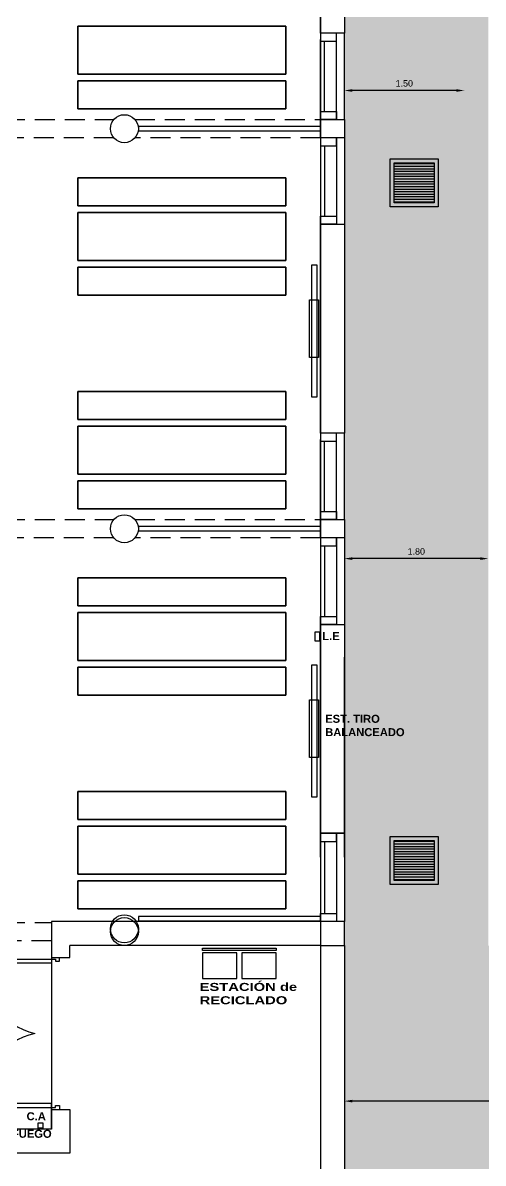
# Model space of a CAD drawing. Header units: millimetres. Extents: x -735 to -481, y 85 to 450.
# Drawn here: x -696.33 to -690.57, y 208.02 to 222.28 of the extents above; entities that cross this region are included whole.
import ezdxf

# ---------------------------------------------------------------- set-up
doc = ezdxf.new("R2010")
doc.units = ezdxf.units.MM
doc.header["$PDMODE"] = 35
doc.header["$PDSIZE"] = -2
doc.linetypes.add('ACAD_ISO02W100', pattern=[15, 12, -3])
doc.linetypes.add('DASHED', pattern=[0.75, 0.5, -0.25])
doc.layers.get('0').update_dxf_attribs({"color": 6, "linetype": 'CONTINUOUS'})
doc.layers.get('Defpoints').update_dxf_attribs({"linetype": 'CONTINUOUS'})
for name, color, linetype in [('01', 1, 'CONTINUOUS'), ('1', 1, 'CONTINUOUS'), ('A-CARPINTERIAS PUERTAS', 2, 'CONTINUOUS'), ('A-CARPINTERIAS VENTANAS', 2, 'CONTINUOUS'), ('A-MUROS', 5, 'CONTINUOUS'), ('dib - texto', 2, 'CONTINUOUS'), ('dib-carp vista 1', 1, 'CONTINUOUS'), ('E-COLUMNAS CILINDRICAS', 6, 'CONTINUOUS'), ('ESTRUCTURA', 6, 'CONTINUOUS'), ('ESTUFAS', 50, 'CONTINUOUS'), ('fino', 8, 'CONTINUOUS'), ('IN dib', 1, 'CONTINUOUS'), ('LUZ EMERGENCIA', 2, 'CONTINUOUS'), ('mobiliario aulas', 254, 'CONTINUOUS'), ('MUROS', 4, 'CONTINUOUS'), ('T-LOCALES', 7, 'CONTINUOUS'), ('TABLERO PRINCIPAL', 1, 'CONTINUOUS'), ('VISTA2', 2, 'CONTINUOUS')]:
    doc.layers.add(name, color=color, linetype=linetype)
doc.layers.add('SUPERFICIES', color=6, linetype='CONTINUOUS', plot=False)
doc.styles.add('ARIAL', font='swisseb.ttf', dxfattribs={"width": 1.32})
doc.styles.add('STYLE1', font='swisseb.ttf', dxfattribs={"width": 1.32})
doc.styles.add('STYLE2', font='arial.ttf')
doc.dimstyles.new('COTAS2', dxfattribs={"dimtxt": 0.2, "dimasz": 0.25, "dimexe": 0.2, "dimexo": 0.2, "dimgap": 0.12, "dimtad": 1, "dimzin": 0, "dimdsep": 46, "dimtxsty": 'STYLE2', "dimcen": 2.5, "dimse1": 1, "dimse2": 1, "dimclrd": 1, "dimclre": 1, "dimclrt": 2, "dimadec": 0, "dimazin": 0, "dimtfac": 1, "dimtdec": 4, "dimtofl": 0, "dimtmove": 1, "dimatfit": 3, "dimfxl": 1, "dimtolj": 1, "dimtzin": 0, "dimarcsym": 0})

# ---------------------------------------------------------------- blocks, each defined once
blk = doc.blocks.new('*D98')
at = {"layer": '01', "color": 1, "lineweight": -2, "transparency": 16777216}
blk.add_line((-683.7668538347126, 208.7996672712453), (-692.2103220411851, 208.7996672712453), dxfattribs=at)
at = {"layer": '01', "color": 1, "transparency": 16777216}
for points in [[(-692.2103220411851, 208.816333937912), (-692.2103220411851, 208.7830006045786), (-692.3103220411851, 208.7996672712453)], [(-683.7668538347126, 208.816333937912), (-683.7668538347126, 208.7830006045786), (-683.6668538347126, 208.7996672712453)]]:
    blk.add_solid(points, dxfattribs=at)
at = {"layer": 'Defpoints', "color": 0, "transparency": 16777216}
for p in [(-692.3103220411851, 208.7999093542538), (-692.3103220411851, 208.7996672712453), (-683.6668538347126, 208.7996672712453)]:
    blk.add_point(p, dxfattribs=at)
at = {"layer": '01', "color": 2, "transparency": 16777216, "insert": (-687.9885879379489, 208.888513110263), "char_height": 0.08000000000000002, "attachment_point": 5, "style": 'STYLE2'}
blk.add_mtext('\\A1;8.64', dxfattribs=at)
blk = doc.blocks.new('*D99')
at = {"layer": '01', "color": 1, "lineweight": -2, "transparency": 16777216}
blk.add_line((-690.9103220411852, 221.4303132702376), (-692.2103220411856, 221.4303132702376), dxfattribs=at)
at = {"layer": '01', "color": 1, "transparency": 16777216}
for points in [[(-692.2103220411856, 221.4469799369043), (-692.2103220411856, 221.4136466035709), (-692.3103220411856, 221.4303132702376)], [(-690.9103220411852, 221.4469799369043), (-690.9103220411852, 221.4136466035709), (-690.8103220411851, 221.4303132702376)]]:
    blk.add_solid(points, dxfattribs=at)
at = {"layer": 'Defpoints', "color": 0, "transparency": 16777216}
for p in [(-692.3103220411856, 221.4303132702376), (-692.3103220411856, 221.4303132702376), (-690.8103220411851, 221.4303132702376)]:
    blk.add_point(p, dxfattribs=at)
at = {"layer": '01', "color": 2, "transparency": 16777216, "insert": (-691.5603220411854, 221.5191591092553), "char_height": 0.08000000000000002, "attachment_point": 5, "style": 'STYLE2'}
blk.add_mtext('\\A1;1.50', dxfattribs=at)
blk = doc.blocks.new('*D100')
at = {"layer": '01', "color": 1, "lineweight": -2, "transparency": 16777216}
blk.add_line((-690.6103220411852, 215.5797671472715), (-692.2103220411856, 215.5797671472715), dxfattribs=at)
at = {"layer": '01', "color": 1, "transparency": 16777216}
for points in [[(-692.2103220411856, 215.5964338139382), (-692.2103220411856, 215.5631004806048), (-692.3103220411856, 215.5797671472715)], [(-690.6103220411852, 215.5964338139382), (-690.6103220411852, 215.5631004806048), (-690.5103220411852, 215.5797671472715)]]:
    blk.add_solid(points, dxfattribs=at)
at = {"layer": 'Defpoints', "color": 0, "transparency": 16777216}
for p in [(-692.3103220411856, 215.5797671472715), (-692.3103220411856, 215.5797671472715), (-690.5103220411852, 215.5797671472715)]:
    blk.add_point(p, dxfattribs=at)
at = {"layer": '01', "color": 2, "transparency": 16777216, "insert": (-691.4103220411854, 215.6686129862892), "char_height": 0.08000000000000002, "attachment_point": 5, "style": 'STYLE2'}
blk.add_mtext('\\A1;1.80', dxfattribs=at)
blk = doc.blocks.new('P90DOBLE')
at = {"color": 3}
for points in [[(-0.002539999999999991, 0.04763515999999984), (-0.002539999999999991, 0.04636515999999991), (-0.0254, 0.04636515999999991), (-0.0254, 0.04763515999999984)], [(-0.002539999999999991, 0.000624840000000168), (-0.002539999999999991, 0.001894840000000096), (-0.0254, 0.001894840000000096), (-0.0254, 0.000624840000000168)]]:
    blk.add_lwpolyline(points, close=True, dxfattribs=at)
at = {"color": 2}
for points in [[(-0.002539999999999991, 0.04826), (-0.002539999999999991, 0.04763515999999984), (-0.001269999999999996, 0.04763515999999984), (-0.001269999999999996, 0.04700015999999987), (-3.524958103184872e-19, 0.04700015999999987), (0, 0.04763515999999984), (0, 0.04763515999999984), (0, 0.04826)], [(-0.002539999999999991, 0), (-0.002539999999999991, 0.000624840000000168), (-0.001269999999999995, 0.000624840000000168), (-0.001269999999999995, 0.001259840000000132), (0, 0.001259840000000132), (0, 0.000624840000000168), (0, 0.000624840000000168), (0, 0)]]:
    blk.add_lwpolyline(points, dxfattribs=at)
at = {"color": 1}
for centre, start, end in [((-0.002539999999999991, 0.04636515999999991), 180, 256.5730259305121), ((-0.002539999999999991, 0.001894840000000096), 103.4269740694878, 180)]:
    blk.add_arc(centre, 0.02286000000000014, start, end, dxfattribs=at)
blk = doc.blocks.new('*D143')
at = {"layer": '01', "color": 1, "lineweight": -2, "transparency": 16777216}
blk.add_line((-690.9103217859683, 221.4303131311083), (-692.2103217859687, 221.4303131311083), dxfattribs=at)
at = {"layer": '01', "color": 1, "transparency": 16777216}
for points in [[(-692.2103217859687, 221.446979797775), (-692.2103217859687, 221.4136464644416), (-692.3103217859688, 221.4303131311083)], [(-690.9103217859683, 221.446979797775), (-690.9103217859683, 221.4136464644416), (-690.8103217859683, 221.4303131311083)]]:
    blk.add_solid(points, dxfattribs=at)
at = {"layer": 'Defpoints', "color": 0, "transparency": 16777216}
for p in [(-692.3103217859688, 221.4303131311083), (-692.3103217859688, 221.4303131311083), (-690.8103217859683, 221.4303131311083)]:
    blk.add_point(p, dxfattribs=at)
at = {"layer": '01', "color": 2, "transparency": 16777216, "insert": (-691.5603217859685, 221.519158970126), "char_height": 0.08000000000000002, "attachment_point": 5, "style": 'STYLE2'}
blk.add_mtext('\\A1;1.50', dxfattribs=at)
blk = doc.blocks.new('*D144')
at = {"layer": '01', "color": 1, "lineweight": -2, "transparency": 16777216}
blk.add_line((-690.6103217859684, 215.5797670081422), (-692.2103217859687, 215.5797670081422), dxfattribs=at)
at = {"layer": '01', "color": 1, "transparency": 16777216}
for points in [[(-692.2103217859687, 215.5964336748089), (-692.2103217859687, 215.5631003414755), (-692.3103217859688, 215.5797670081422)], [(-690.6103217859684, 215.5964336748089), (-690.6103217859684, 215.5631003414755), (-690.5103217859684, 215.5797670081422)]]:
    blk.add_solid(points, dxfattribs=at)
at = {"layer": 'Defpoints', "color": 0, "transparency": 16777216}
for p in [(-692.3103217859688, 215.5797670081422), (-692.3103217859688, 215.5797670081422), (-690.5103217859684, 215.5797670081422)]:
    blk.add_point(p, dxfattribs=at)
at = {"layer": '01', "color": 2, "transparency": 16777216, "insert": (-691.4103217859686, 215.6686128471599), "char_height": 0.08000000000000002, "attachment_point": 5, "style": 'STYLE2'}
blk.add_mtext('\\A1;1.80', dxfattribs=at)

msp = doc.modelspace()

# ---------------------------------------------------------------- hatches: boundary and pattern name
at = {"layer": 'fino'}
h = msp.add_hatch(dxfattribs=at)
h.set_pattern_fill('AR-B816', color=256, scale=0.001, style=0)
h.set_pattern_definition([(0, (0, 0), (0, 0.2032), []), (90, (0, 0), (-0.2032, 0.2032), [0.2032, -0.2032])])
edge = h.paths.add_edge_path(flags=0)
edge.add_arc((-674.4645812835911, 199.2771075842106), 1.836058705193864, 0, 360)
edge = h.paths.add_edge_path(flags=16)
edge.add_arc((-674.4645812835911, 199.2771075842116), 2.436058705193886, 0, 360)
edge = h.paths.add_edge_path(flags=0)
edge.add_arc((-674.4645812835911, 199.2771075842106), 1.836058705193864, 0, 360)
h.paths.add_polyline_path([(-690.510322041185, 232.5811409331448), (-692.3096734491096, 232.65932086368), (-692.3096734491096, 205.4494215622974), (-692.309662422765, 205.4043136457092), (-671.2091800932826, 193.9015655856776), (-668.9949270289551, 193.9015655856776), (-668.994927028955, 225.823384559558), (-668.9949272802834, 225.8235783836292), (-668.9955756217175, 225.8235783836292), (-668.9955756217175, 226.3235783836292), (-668.9949270289549, 226.2734036361848), (-669.9955756217123, 226.2734036361848), (-669.9962242137879, 205.2736956627764), (-678.6041902166405, 205.2736956627764), (-678.6017604629606, 205.2736956627764), (-681.6017604629606, 205.2736956627764), (-681.6035416245651, 205.2736956627764), (-683.666205242637, 205.2736956627764), (-683.6627610870582, 210.7430432287887), (-690.5096734491098, 210.7430432287887)])
h.paths.add_polyline_path([(-691.736907965432, 229.262963559936), (-691.136907965432, 229.262963559936), (-691.1369079654321, 228.662963559936), (-691.736907965432, 228.6629635599359)], flags=16)
at = {"layer": 'IN dib', "ltscale": 0.1}
h = msp.add_hatch(dxfattribs=at)
h.set_pattern_fill('LINE,_O', color=256, scale=0.01, angle=180)
h.set_pattern_definition([(180, (-297.3063742264749, -8.686763201149859), (-3.888253587292846e-18, -0.03175), [])])
h.paths.add_polyline_path([(-691.6875565575076, 220.5262003587861), (-691.1875565575076, 220.5262003587861), (-691.1875565575076, 220.0262003587861), (-691.6875565575076, 220.0262003587861)])
h = msp.add_hatch(dxfattribs=at)
h.set_pattern_fill('LINE,_O', color=256, scale=0.01, angle=180)
h.set_pattern_definition([(180, (-297.306373971258, -8.686763340279157), (-3.888253587292846e-18, -0.03175), [])])
h.paths.add_polyline_path([(-691.6875563022908, 220.5262002196568), (-691.1875563022908, 220.5262002196568), (-691.1875563022908, 220.0262002196568), (-691.6875563022908, 220.0262002196568)])
h = msp.add_hatch(dxfattribs=at)
h.set_pattern_fill('LINE,_O', color=256, scale=0.01, angle=180)
h.set_pattern_definition([(180, (-297.3063742264749, -17.15591232434366), (-3.888253587292846e-18, -0.03175), [])])
h.paths.add_polyline_path([(-691.6875565575076, 212.0570512355923), (-691.1875565575076, 212.0570512355923), (-691.1875565575076, 211.5570512355923), (-691.6875565575076, 211.5570512355923)])
h = msp.add_hatch(dxfattribs=at)
h.set_pattern_fill('LINE,_O', color=256, scale=0.01, angle=180)
h.set_pattern_definition([(180, (-297.306373971258, -17.15591246347296), (-3.888253587292846e-18, -0.03175), [])])
h.paths.add_polyline_path([(-691.6875563022908, 212.057051096463), (-691.1875563022908, 212.057051096463), (-691.1875563022908, 211.557051096463), (-691.6875563022908, 211.557051096463)])

# ---------------------------------------------------------------- linework, layer by layer
at = {"layer": '1'}
msp.add_lwpolyline([(-693.1600673956947, 210.6818564145306), (-694.0818433005219, 210.6818564145306), (-694.0818433005219, 210.7123074562605), (-693.1600673956947, 210.7123074562605)], close=True, dxfattribs=at)
for points in [[(-693.651843300522, 210.6521440574065), (-694.0818433005219, 210.6521440574065)], [(-694.0818433005219, 210.6521440574065), (-694.0818433005219, 210.3321440574065), (-693.651843300522, 210.3321440574065), (-693.651843300522, 210.6521440574065)], [(-693.1600673956947, 210.6521440574065), (-693.5900673956945, 210.6521440574065)], [(-693.5900673956945, 210.6521440574065), (-693.5900673956945, 210.3321440574065), (-693.1600673956947, 210.3321440574065), (-693.1600673956947, 210.6521440574065)]]:
    msp.add_lwpolyline(points, dxfattribs=at)
at = {"layer": 'A-CARPINTERIAS VENTANAS'}
for p, q in [((-692.609673193893, 221.1680430896592), (-692.609673193893, 222.0680430896593)), ((-692.4096731938931, 221.0680430896593), (-692.4096731938931, 222.0680430896593)), ((-692.3096731938932, 221.0680430896593), (-692.3096731938932, 222.1480430896592)), ((-692.5596731938932, 221.1680430896592), (-692.5596731938932, 222.0480430896593)), ((-692.4096731938931, 220.8380430896593), (-692.4096731938931, 219.8380430896593)), ((-692.3096731938932, 220.8380430896593), (-692.3096731938932, 219.7580430896594)), ((-692.609673193893, 220.7380430896594), (-692.609673193893, 219.8380430896593)), ((-692.5596731938932, 220.7380430896594), (-692.5596731938932, 219.8580430896593)), ((-692.609673193893, 216.1680430896594), (-692.609673193893, 217.0680430896595)), ((-692.4096731938931, 216.0680430896595), (-692.4096731938931, 217.0680430896595)), ((-692.3096731938932, 216.0680430896595), (-692.3096731938932, 217.1480430896595)), ((-692.5596731938932, 216.1680430896594), (-692.5596731938932, 217.0480430896596)), ((-692.4096731938931, 215.8380430896595), (-692.4096731938931, 214.8380430896595)), ((-692.3096731938932, 215.8380430896595), (-692.3096731938932, 214.7580430896596)), ((-692.609673193893, 215.7380430896596), (-692.609673193893, 214.8380430896595)), ((-692.5596731938932, 215.7380430896596), (-692.5596731938932, 214.8580430896595)), ((-692.4096731938931, 212.1430430896596), (-692.4096731938931, 211.1430430896596)), ((-692.3096731938928, 212.1430430896596), (-692.3096731938928, 211.0430430896597)), ((-692.609673193893, 212.0430430896597), (-692.609673193893, 211.1430430896596)), ((-692.5596731938928, 212.0430430896597), (-692.5596731938928, 211.1430430896596))]:
    msp.add_line(p, q, dxfattribs=at)
for points in [[(-692.609673193893, 222.1480430896592), (-692.609673193893, 222.0480430896593), (-692.4096731938931, 222.0480430896593), (-692.4096731938931, 222.1480430896592)], [(-692.609673193893, 221.0680430896593), (-692.609673193893, 221.1680430896592), (-692.4096731938931, 221.1680430896592), (-692.4096731938931, 221.0680430896593)], [(-692.609673193893, 220.8380430896593), (-692.609673193893, 220.7380430896594), (-692.4096731938931, 220.7380430896594), (-692.4096731938931, 220.8380430896593)], [(-692.609673193893, 219.7580430896594), (-692.609673193893, 219.8580430896593), (-692.4096731938931, 219.8580430896593), (-692.4096731938931, 219.7580430896594)], [(-692.609673193893, 217.1480430896595), (-692.609673193893, 217.0480430896596), (-692.4096731938931, 217.0480430896596), (-692.4096731938931, 217.1480430896595)], [(-692.609673193893, 216.0680430896595), (-692.609673193893, 216.1680430896594), (-692.4096731938931, 216.1680430896594), (-692.4096731938931, 216.0680430896595)], [(-692.609673193893, 215.8380430896595), (-692.609673193893, 215.7380430896596), (-692.4096731938931, 215.7380430896596), (-692.4096731938931, 215.8380430896595)], [(-692.609673193893, 214.7580430896596), (-692.609673193893, 214.8580430896595), (-692.4096731938931, 214.8580430896595), (-692.4096731938931, 214.7580430896596)], [(-692.609673193893, 212.1430430896596), (-692.609673193893, 212.0430430896597), (-692.4096731938931, 212.0430430896597), (-692.4096731938931, 212.1430430896596)], [(-692.609673193893, 211.0430430896597), (-692.609673193893, 211.1430430896596), (-692.4096731938931, 211.1430430896596), (-692.4096731938931, 211.0430430896597)]]:
    msp.add_lwpolyline(points, close=True, dxfattribs=at)
at = {"layer": 'A-MUROS'}
for p, q in [((-692.609673193893, 211.8494214231682), (-692.609673193893, 214.3494214231682)), ((-692.3096731938928, 211.8494214231682), (-692.3096731938928, 214.3494214231682)), ((-692.6096734491098, 211.043043228789), (-695.9715288888215, 211.0430432287892)), ((-695.971528888821, 211.0430432287892), (-695.9715288888219, 210.5962323955437)), ((-692.6096734491098, 210.743043228789), (-695.7415288888219, 210.743043228789)), ((-695.9715288888219, 208.4494215622974), (-703.2899936253166, 208.4494215622974))]:
    msp.add_line(p, q, dxfattribs=at)
msp.add_lwpolyline([(-695.9715288888219, 210.5962323955437), (-695.7415288888219, 210.5962323955437), (-695.7415288888219, 210.743043228789)], dxfattribs=at)
at = {"layer": 'dib-carp vista 1'}
for p, q in [((-692.609673193893, 210.7430430896595), (-692.609673193893, 205.7494214231683)), ((-692.3096731938928, 210.7430430896595), (-692.3096731938928, 205.7494214231683))]:
    msp.add_line(p, q, dxfattribs=at)
at = {"layer": 'E-COLUMNAS CILINDRICAS'}
for centre in [(-695.0596731938928, 220.9530430896591), (-695.0596734491096, 215.9530432287888), (-695.0596731938928, 215.9530430896595), (-695.0596734491096, 210.9530432287891), (-695.0596731938928, 210.9180430896599)]:
    msp.add_circle(centre, 0.175, dxfattribs=at)
at = {"layer": 'ESTRUCTURA'}
msp.add_lwpolyline([(-692.609673193893, 210.7430430896595), (-692.3096731938928, 210.7430430896595), (-692.3096731938928, 211.0430430896597), (-692.609673193893, 211.0430430896597)], close=True, dxfattribs=at)
at = {"layer": 'ESTUFAS', "linetype": 'ACAD_ISO02W100'}
for points in [[(-692.6312257878188, 218.8139362477116), (-692.6312257878188, 218.0921499316074), (-692.7455753467212, 218.0921499316074), (-692.7455753467212, 218.8139362477116)], [(-692.6312257878184, 213.8139362477118), (-692.6312257878184, 213.0921499316076), (-692.7455753467208, 213.0921499316076), (-692.7455753467208, 213.8139362477118)]]:
    msp.add_lwpolyline(points, close=True, dxfattribs=at)
at = {"layer": 'IN dib', "ltscale": 0.1}
for points in [[(-691.7375565575076, 220.5762003587861), (-691.1375565575077, 220.5762003587861), (-691.1375565575077, 219.9762003587861), (-691.7375565575076, 219.9762003587861)], [(-691.7375563022907, 220.5762002196568), (-691.1375563022908, 220.5762002196568), (-691.1375563022908, 219.9762002196568), (-691.7375563022907, 219.9762002196568)], [(-691.6875565575076, 220.5262003587861), (-691.1875565575076, 220.5262003587861), (-691.1875565575076, 220.0262003587861), (-691.6875565575076, 220.0262003587861)], [(-691.6875563022908, 220.5262002196568), (-691.1875563022908, 220.5262002196568), (-691.1875563022908, 220.0262002196568), (-691.6875563022908, 220.0262002196568)], [(-691.7375565575076, 212.1070512355923), (-691.1375565575077, 212.1070512355923), (-691.1375565575077, 211.5070512355923), (-691.7375565575076, 211.5070512355923)], [(-691.7375563022907, 212.107051096463), (-691.1375563022908, 212.107051096463), (-691.1375563022908, 211.507051096463), (-691.7375563022907, 211.507051096463)], [(-691.6875565575076, 212.0570512355923), (-691.1875565575076, 212.0570512355923), (-691.1875565575076, 211.5570512355923), (-691.6875565575076, 211.5570512355923)], [(-691.6875563022908, 212.057051096463), (-691.1875563022908, 212.057051096463), (-691.1875563022908, 211.557051096463), (-691.6875563022908, 211.557051096463)]]:
    msp.add_lwpolyline(points, close=True, dxfattribs=at)
at = {"layer": 'LUZ EMERGENCIA'}
msp.add_lwpolyline([(-692.6204395665517, 214.6648543132544), (-692.6204395665517, 214.5478427250303), (-692.6739416935794, 214.5478427250303), (-692.6739416935794, 214.6648543132544)], close=True, dxfattribs=at)
at = {"layer": 'mobiliario aulas', "linetype": 'ACAD_ISO02W100'}
for points in [[(-693.0409947644082, 221.6355727709353), (-693.0409947644082, 222.2355727709352), (-695.6409947644081, 222.2355727709352), (-695.6409947644081, 221.6355727709353), (-693.0409947644082, 221.6355727709353)], [(-695.6409947644081, 221.6355727709353), (-695.6409947644081, 222.2355727709352), (-693.0409947644082, 222.2355727709352), (-693.0409947644082, 221.6355727709353), (-695.6409947644081, 221.6355727709353)], [(-693.0409947644082, 221.5520264579921), (-693.0409947644082, 221.2020264579921), (-695.6409947644081, 221.2020264579922), (-695.6409947644081, 221.5520264579922), (-693.0409947644082, 221.5520264579921)], [(-695.6409947644081, 221.5520264579921), (-695.6409947644081, 221.2020264579921), (-693.0409947644082, 221.2020264579922), (-693.0409947644082, 221.5520264579922), (-695.6409947644081, 221.5520264579921)], [(-693.0409947644083, 219.9884767657543), (-693.0409947644083, 220.3384767657543), (-695.6409947644082, 220.3384767657542), (-695.6409947644082, 219.9884767657542), (-693.0409947644083, 219.9884767657543)], [(-695.6409947644082, 219.9884767657543), (-695.6409947644082, 220.3384767657543), (-693.0409947644083, 220.3384767657542), (-693.0409947644083, 219.9884767657542), (-695.6409947644082, 219.9884767657543)], [(-693.0409947644083, 219.3049304528112), (-693.0409947644083, 219.9049304528111), (-695.6409947644082, 219.9049304528111), (-695.6409947644082, 219.3049304528112), (-693.0409947644083, 219.3049304528112)], [(-695.6409947644082, 219.3049304528112), (-695.6409947644082, 219.9049304528111), (-693.0409947644083, 219.9049304528111), (-693.0409947644083, 219.3049304528112), (-695.6409947644082, 219.3049304528112)], [(-693.0409947644083, 219.221384139868), (-693.0409947644083, 218.871384139868), (-695.6409947644082, 218.8713841398681), (-695.6409947644082, 219.2213841398681), (-693.0409947644083, 219.221384139868)], [(-695.6409947644082, 219.221384139868), (-695.6409947644082, 218.871384139868), (-693.0409947644083, 218.8713841398681), (-693.0409947644083, 219.2213841398681), (-695.6409947644082, 219.221384139868)], [(-693.0409947644082, 217.3191190838785), (-693.0409947644082, 217.6691190838785), (-695.6409947644081, 217.6691190838784), (-695.6409947644081, 217.3191190838783), (-693.0409947644082, 217.3191190838785)], [(-695.6409947644081, 217.3191190838785), (-695.6409947644081, 217.6691190838785), (-693.0409947644082, 217.6691190838784), (-693.0409947644082, 217.3191190838783), (-695.6409947644081, 217.3191190838785)], [(-693.0409947644082, 216.6355727709353), (-693.0409947644082, 217.2355727709352), (-695.6409947644081, 217.2355727709352), (-695.6409947644081, 216.6355727709353), (-693.0409947644082, 216.6355727709353)], [(-695.6409947644081, 216.6355727709353), (-695.6409947644081, 217.2355727709352), (-693.0409947644082, 217.2355727709352), (-693.0409947644082, 216.6355727709353), (-695.6409947644081, 216.6355727709353)], [(-693.0409947644082, 216.5520264579921), (-693.0409947644082, 216.2020264579921), (-695.6409947644081, 216.2020264579922), (-695.6409947644081, 216.5520264579922), (-693.0409947644082, 216.5520264579921)], [(-695.6409947644081, 216.5520264579921), (-695.6409947644081, 216.2020264579921), (-693.0409947644082, 216.2020264579922), (-693.0409947644082, 216.5520264579922), (-695.6409947644081, 216.5520264579921)], [(-693.0409947644083, 214.9884767657548), (-693.0409947644083, 215.3384767657548), (-695.6409947644082, 215.3384767657547), (-695.6409947644082, 214.9884767657547), (-693.0409947644083, 214.9884767657548)], [(-695.6409947644082, 214.9884767657548), (-695.6409947644082, 215.3384767657548), (-693.0409947644083, 215.3384767657547), (-693.0409947644083, 214.9884767657547), (-695.6409947644082, 214.9884767657548)], [(-693.0409947644083, 214.3049304528116), (-693.0409947644083, 214.9049304528116), (-695.6409947644082, 214.9049304528116), (-695.6409947644082, 214.3049304528116), (-693.0409947644083, 214.3049304528116)], [(-695.6409947644082, 214.3049304528116), (-695.6409947644082, 214.9049304528116), (-693.0409947644083, 214.9049304528116), (-693.0409947644083, 214.3049304528116), (-695.6409947644082, 214.3049304528116)], [(-693.0409947644083, 214.2213841398684), (-693.0409947644083, 213.8713841398684), (-695.6409947644082, 213.8713841398685), (-695.6409947644082, 214.2213841398685), (-693.0409947644083, 214.2213841398684)], [(-695.6409947644082, 214.2213841398684), (-695.6409947644082, 213.8713841398684), (-693.0409947644083, 213.8713841398685), (-693.0409947644083, 214.2213841398685), (-695.6409947644082, 214.2213841398684)], [(-693.0409947644082, 212.3191190838789), (-693.0409947644082, 212.6691190838789), (-695.6409947644081, 212.6691190838788), (-695.6409947644081, 212.3191190838788), (-693.0409947644082, 212.3191190838789)], [(-695.6409947644081, 212.3191190838789), (-695.6409947644081, 212.6691190838789), (-693.0409947644082, 212.6691190838788), (-693.0409947644082, 212.3191190838788), (-695.6409947644081, 212.3191190838789)], [(-693.0409947644082, 211.6355727709358), (-693.0409947644082, 212.2355727709357), (-695.6409947644081, 212.2355727709357), (-695.6409947644081, 211.6355727709358), (-693.0409947644082, 211.6355727709358)], [(-695.6409947644081, 211.6355727709358), (-695.6409947644081, 212.2355727709357), (-693.0409947644082, 212.2355727709357), (-693.0409947644082, 211.6355727709358), (-695.6409947644081, 211.6355727709358)], [(-693.0409947644082, 211.5520264579926), (-693.0409947644082, 211.2020264579926), (-695.6409947644081, 211.2020264579927), (-695.6409947644081, 211.5520264579927), (-693.0409947644082, 211.5520264579926)], [(-695.6409947644081, 211.5520264579926), (-695.6409947644081, 211.2020264579926), (-693.0409947644082, 211.2020264579927), (-693.0409947644082, 211.5520264579927), (-695.6409947644081, 211.5520264579926)]]:
    msp.add_lwpolyline(points, dxfattribs=at)
at = {"layer": 'mobiliario aulas'}
for points in [[(-694.884673230995, 220.9257591035732), (-692.609029745359, 220.9257591035732), (-692.609029745359, 220.9805549857419), (-694.884673230995, 220.9805549857419)], [(-692.6515452615141, 219.2478966209606), (-692.720533792682, 219.2478966209606), (-692.720533792682, 217.6035043736177), (-692.6515452615141, 217.6035043736177)], [(-694.884673230995, 215.9257591035737), (-692.609029745359, 215.9257591035737), (-692.609029745359, 215.9805549857424), (-694.884673230995, 215.9805549857424)], [(-692.6515452615137, 214.2478966209609), (-692.7205337926815, 214.2478966209609), (-692.7205337926815, 212.6035043736179), (-692.6515452615137, 212.6035043736179)], [(-694.884673230995, 211.0517755353969), (-692.609029745359, 211.0517755353969), (-692.609029745359, 211.1065714175656), (-694.884673230995, 211.1065714175656)]]:
    msp.add_lwpolyline(points, close=True, dxfattribs=at)
at = {"layer": 'MUROS'}
msp.add_line((-692.3096731938928, 212.1430430896596), (-692.609673193893, 212.1430430896596), dxfattribs=at)
at = {"layer": 'SUPERFICIES'}
for p, q in [((-692.609673193893, 211.0430430896597), (-695.9715286336046, 211.0430430896599)), ((-695.9715286336042, 211.0430430896599), (-695.9715286336051, 210.5962322564144)), ((-695.182147681032, 211.0430430896599), (-695.9715286336046, 211.0430430896599)), ((-695.9715286336042, 211.0430430896599), (-695.9715286336051, 210.5962322564144)), ((-692.609673193893, 211.0430430896597), (-694.9371987067535, 211.0430430896599)), ((-692.609673193893, 210.7430430896597), (-695.7415286336051, 210.7430430896597)), ((-692.609673193893, 210.7430430896597), (-695.7415286336051, 210.7430430896597)), ((-695.9715286336051, 208.4494214231681), (-703.2899933700998, 208.4494214231681)), ((-695.9715286336051, 208.1494214231681), (-703.1909004004921, 208.1494214231679))]:
    msp.add_line(p, q, dxfattribs=at)
for points in [[(-703.289993625317, 208.4494215622976), (-707.0096734491094, 210.9180432287891), (-707.009673449109, 229.5580432287882), (-692.6096734491098, 229.5580432287882), (-692.609673449111, 211.043043228789), (-695.9715288888215, 211.0430432287892), (-695.9715288888219, 208.4494215622974)], [(-692.3096731938932, 222.1480430896592), (-692.6096731938934, 222.1480430896592), (-692.6096731938934, 224.7580430896591), (-692.3096731938932, 224.7580430896591)], [(-692.3096731938928, 220.8380430896593), (-692.609673193893, 220.8380430896593), (-692.609673193893, 221.0680430896593), (-692.3096731938928, 221.0680430896593)], [(-692.3096731938932, 217.1480430896595), (-692.6096731938934, 217.1480430896595), (-692.6096731938934, 219.7580430896594), (-692.3096731938932, 219.7580430896594)], [(-692.3096731938928, 215.8380430896595), (-692.609673193893, 215.8380430896595), (-692.609673193893, 216.0680430896595), (-692.3096731938928, 216.0680430896595)], [(-692.3096731938932, 212.1480430896597), (-692.6096731938934, 212.1480430896597), (-692.6096731938934, 214.7580430896596), (-692.3096731938932, 214.7580430896596)]]:
    msp.add_lwpolyline(points, close=True, dxfattribs=at)
for points in [[(-695.9715286336051, 210.5962322564144), (-695.7415286336051, 210.5962322564144), (-695.7415286336051, 210.7430430896597)], [(-695.9715286336051, 210.5962322564144), (-695.7415286336051, 210.5962322564144), (-695.7415286336051, 210.7430430896597)], [(-695.9715286336051, 208.4494214231681), (-695.9715286336051, 208.6962322564143), (-695.7415286336051, 208.6962322564143), (-695.7415286336051, 208.1494214231681), (-695.9715286336051, 208.1494214231681)]]:
    msp.add_lwpolyline(points, dxfattribs=at)
at = {"layer": 'TABLERO PRINCIPAL', "linetype": 'ACAD_ISO02W100'}
msp.add_lwpolyline([(-696.1376950359479, 208.5273543572422), (-696.0803797650487, 208.5273543572422), (-696.0803797650487, 208.4598399023148), (-696.1376950359479, 208.4598399023148)], close=True, dxfattribs=at)
at = {"layer": 'VISTA2', "linetype": 'DASHED', "ltscale": 0.5}
for p, q in [((-704.4277641343095, 221.0680430896591), (-695.1915822534755, 221.0680430896591)), ((-694.92776413431, 221.0680430896591), (-692.609673193893, 221.0680430896591)), ((-695.1915822534755, 220.8380430896592), (-704.4277641343095, 220.8380430896591)), ((-692.609673193893, 220.8380430896591), (-694.92776413431, 220.8380430896592)), ((-704.4277641343095, 216.0680430896595), (-695.1915822534755, 216.0680430896595)), ((-694.92776413431, 216.0680430896595), (-692.609673193893, 216.0680430896595)), ((-695.1915822534755, 215.8380430896596), (-704.4277641343095, 215.8380430896595)), ((-692.609673193893, 215.8380430896595), (-694.92776413431, 215.8380430896596)), ((-704.4277641343095, 211.0330430896599), (-695.9715286336042, 211.0330430896599)), ((-695.9715286336046, 210.8030430896599), (-704.4277641343095, 210.8030430896599))]:
    msp.add_line(p, q, dxfattribs=at)

# ---------------------------------------------------------------- block references
at = {"layer": 'A-CARPINTERIAS PUERTAS', "xscale": 39.37007874016012, "yscale": 39.37007874016012, "zscale": 39.37007874016012}
msp.add_blockref('P90DOBLE', (-695.8715286336065, 208.6962322564147), dxfattribs=at)

# ---------------------------------------------------------------- texts
at = {"layer": 'dib - texto', "insert": (-694.1194159972669, 210.2770557285739), "char_height": 0.1, "width": 2.0056, "attachment_point": 1, "style": 'STYLE1'}
msp.add_mtext('ESTACIÓN de RECICLADO', dxfattribs=at)
at = {"layer": 'T-LOCALES', "ltscale": 0.5, "char_height": 0.1, "width": 5.620562567253373, "attachment_point": 1, "style": 'ARIAL'}
for s, insert in [('{\\fSwis721 Lt BT|b1|i0|c0|p34;L.E}', (-692.585127879917, 214.6608023373164)), ('{\\fSwis721 Lt BT|b1|i0|c0|p34;EST. TIRO \\PBALANCEADO}', (-692.5490585472579, 213.6274803755063)), ('\\pi2.6697;{\\fSwis721 Lt BT|b1|i0|c0|p34;C.A}', (-698.9517661273377, 208.6602029079863)), ('{\\fSwis721 Lt BT|b1|i0|c0|p34;MATAFUEGO}', (-696.8690246455618, 208.4413145663579))]:
    msp.add_mtext(s, dxfattribs=dict(at, insert=insert))

# ---------------------------------------------------------------- dimensions: what is measured, and where the dimension line sits
at = {"layer": '01'}
for base, p1, p2, picture, middle in [((-692.3103220411856, 221.4303132702376), (-690.8103220411851, 221.4303132702376), (-692.3103220411856, 221.4303132702376), '*D99', (-691.5603220411854, 221.5191591092553)), ((-692.3103217859688, 221.4303131311083), (-690.8103217859683, 221.4303131311083), (-692.3103217859688, 221.4303131311083), '*D143', (-691.5603217859685, 221.519158970126)), ((-692.3103220411856, 215.5797671472715), (-690.5103220411852, 215.5797671472715), (-692.3103220411856, 215.5797671472715), '*D100', (-691.4103220411854, 215.6686129862892)), ((-692.3103217859688, 215.5797670081422), (-690.5103217859684, 215.5797670081422), (-692.3103217859688, 215.5797670081422), '*D144', (-691.4103217859686, 215.6686128471599)), ((-692.3103220411851, 208.7996672712453), (-683.6668538347126, 208.7996672712453), (-692.3103220411851, 208.7999093542538), '*D98', (-687.9885879379489, 208.888513110263))]:
    dim = msp.add_linear_dim(base=base, p1=p1, p2=p2, dimstyle='COTAS2', override={"dimscale": 0.4}, dxfattribs=at)
    dim.commit()
    dim.dimension.update_dxf_attribs({"geometry": picture, "text_midpoint": middle})

doc.saveas('drawing.dxf')
